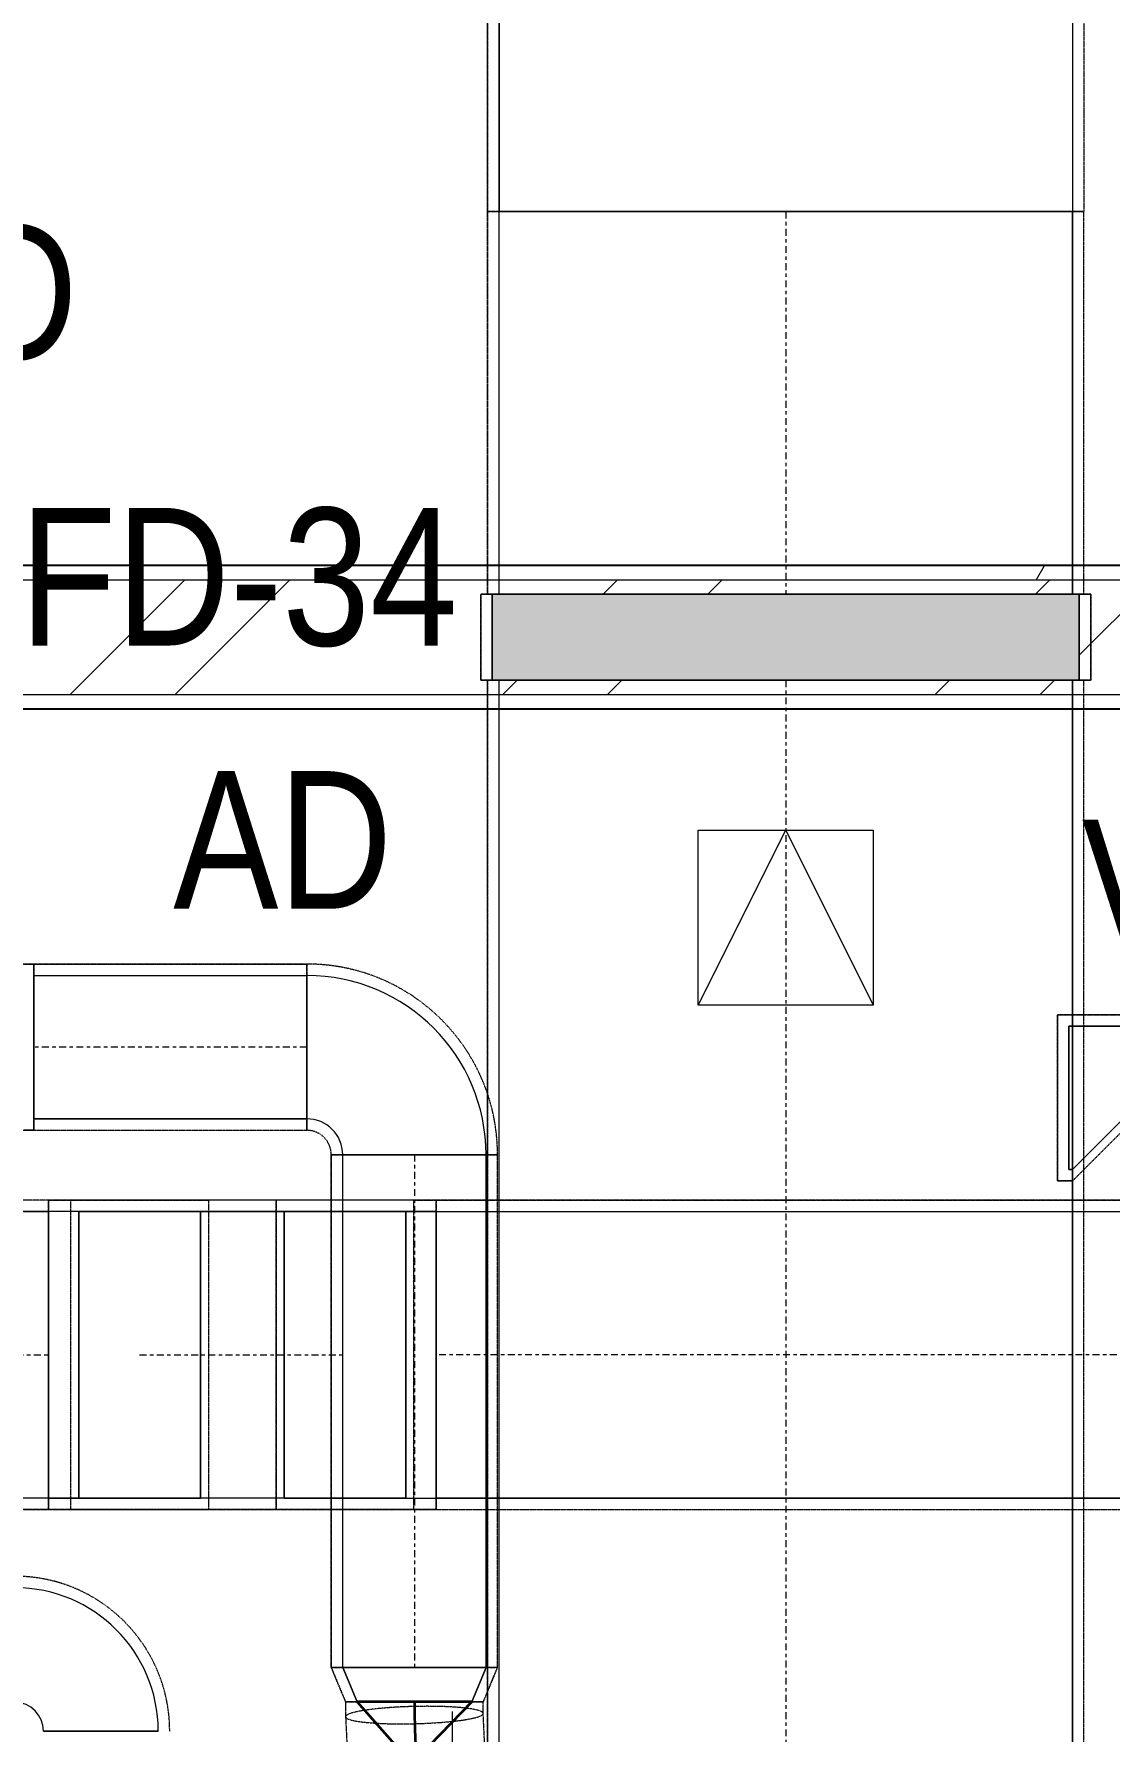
# Model space of a CAD drawing. Header units: inches. Extents: x -83664 to 20107, y -47222 to 19398.
# Drawn here: x -17332 to -15457, y -18322 to -15362 of the extents above; entities that cross this region are included whole.
import ezdxf

# ---------------------------------------------------------------- set-up
doc = ezdxf.new("R2010")
doc.units = ezdxf.units.IN
doc.header["$MEASUREMENT"] = 0
doc.linetypes.add('Center', pattern=[29.999999, 12, -6, 6, -6])
doc.linetypes.add('Hidden 0_50', pattern=[1.0584, 0.5292, -0.5292])
for name, color, linetype, lineweight, true_color in [('A-DETL', 7, 'Continuous', 18, 0x00a600), ('M-HVAC-DUCT', 7, 'Continuous', 9, 0xffe97f), ('M-HVAC-DUCT-PATT', 7, 'Continuous', 35, 0x007f00)]:
    doc.layers.add(name, color=color, linetype=linetype, lineweight=lineweight, true_color=true_color)
for name, color, linetype, lineweight in [('A-DETL-GENF', 7, 'Continuous', 9), ('A-WALL', 7, 'Continuous', 9), ('A-WALL-PATT', 7, 'Continuous', 25), ('G-ANNO-TEXT', 7, 'Continuous', 9), ('M-HVAC-CDFF', 7, 'Continuous', 9), ('M-HVAC-DUCT-CNTR', 7, 'Center', 9), ('M-HVAC-DUCT-IDEN', 7, 'Continuous', 18)]:
    doc.layers.add(name, color=color, linetype=linetype, lineweight=lineweight)
doc.styles.add('Arial Narrow_21', font='ARIALN.TTF', dxfattribs={"height": 240})

# ---------------------------------------------------------------- blocks, each defined once
blk = doc.blocks.new('GCE-AT-Return Air Rectangular Diffuser - 230x230-7597546-FIRST FLOOR AC CONDITIONING LAYOUT - PART A')
at = {"layer": 'A-DETL-GENF', "true_color": 0xff00ff}
for points in [[(0, 205), (36.4, 305), (-36.4, 305)], [(-305, -36.4), (-205, 0), (-305, 36.4)], [(305, -36.4), (305, 36.4), (205, 0)], [(36.4, -305), (0, -205), (-36.4, -305)]]:
    blk.add_hatch(color=6, dxfattribs=at).paths.add_polyline_path(points)
at = {"layer": 'A-DETL-GENF', "color": 6, "true_color": 0xff00ff}
for p, q in [((0, 405), (0, 305)), ((0, 205), (-36.4, 305)), ((-36.4, 305), (36.4, 305)), ((0, 205), (36.4, 305)), ((-165, 165), (165, 165)), ((-165, -165), (-165, 165)), ((-165, 165), (165, -165)), ((165, 165), (165, -165)), ((-205, 0), (-305, 36.4)), ((-305, -36.4), (-305, 36.4)), ((205, 0), (305, 36.4)), ((305, 36.4), (305, -36.4)), ((405, 0), (305, 0)), ((-405, 0), (-305, 0)), ((-205, 0), (-305, -36.4)), ((205, 0), (305, -36.4)), ((165, -165), (-165, -165)), ((0, -205), (-36.4, -305)), ((0, -205), (36.4, -305)), ((-36.4, -305), (36.4, -305)), ((0, -405), (0, -305))]:
    blk.add_line(p, q, dxfattribs=at)
blk = doc.blocks.new('M_Rectangular to Round Transition - Angle - 45 Degree-7607740-FIRST FLOOR AC CONDITIONING LAYOUT - PART A')
at = {"layer": 'M-HVAC-DUCT', "color": 6, "true_color": 0xff00ff}
for p, q in [((0, 125), (60.4, 100)), ((60.4, 100), (0, 125)), ((0, 125), (0, -125)), ((0, -125), (0, 125)), ((60.4, 0), (60.4, 100)), ((60.4, 0), (60.4, 100)), ((60.4, -100), (60.4, 0)), ((60.4, -100), (60.4, 0)), ((0, -125), (60.4, -100)), ((60.4, -100), (0, -125))]:
    blk.add_line(p, q, dxfattribs=at)
blk = doc.blocks.new('M_Rectangular Elbow - Radius - 0_75 W-V60-FIRST FLOOR AC CONDITIONING LAYOUT - PART A')
at = {"layer": 'M-HVAC-DUCT', "color": 6, "true_color": 0xff00ff}
for p, q in [((-125, 187.5), (125, 187.5)), ((125, 187.5), (-125, 187.5)), ((-187.5, 125), (-187.5, -125)), ((-187.5, -125), (-187.5, 125))]:
    blk.add_line(p, q, dxfattribs=at)
for radius, end in [(62.5, 360), (62.5, 0), (312.5, 0), (312.5, 0)]:
    blk.add_arc((-187.5, 187.5), radius, 270, end, dxfattribs=at)
blk = doc.blocks.new('M_Rec Elbow - Radius - 0_75W-7691803-FIRST FLOOR AC CONDITIONING LAYOUT - PART A')
at = {"layer": 'M-HVAC-DUCT', "color": 30, "true_color": 0xff7f00}
for p, q in [((-100, 150), (100, 150)), ((100, 150), (-100, 150)), ((-150, 100), (-150, -100)), ((-150, -100), (-150, 100))]:
    blk.add_line(p, q, dxfattribs=at)
for radius in [50, 50, 250, 250]:
    blk.add_arc((-150, 150), radius, 270, 0, dxfattribs=at)
blk = doc.blocks.new('M_Rectangular Tap - Beveled - Standard-7535292-FIRST FLOOR AC CONDITIONING LAYOUT - PART A')
at = {"layer": 'M-HVAC-DUCT', "color": 6, "true_color": 0xff00ff}
for p, q in [((0, 175), (-6.096, 175)), ((-6.096, -75), (-6.096, 175)), ((-6.096, 175), (-6.096, -75)), ((-6.096, 175), (0, 175)), ((100, 75), (0, 175)), ((100, 75), (0, 175)), ((100, 75), (100, -75)), ((100, -75), (100, 75)), ((-6.096, -75), (100, -75)), ((100, -75), (-6.096, -75))]:
    blk.add_line(p, q, dxfattribs=at)
blk = doc.blocks.new('GCE-DA-Fire Damper-Rectangular - Standard-V136-FIRST FLOOR AC CONDITIONING LAYOUT - PART A')
at = {"layer": 'A-DETL-GENF', "true_color": 0xff00ff}
blk.add_hatch(color=6, dxfattribs=at).paths.add_polyline_path([(-75, 512), (75, 512), (75, -512), (-75, -512)])
at = {"layer": 'A-DETL-GENF', "color": 6, "true_color": 0xff00ff}
for p, q in [((75, 512), (-75, 512)), ((-75, 512), (-75, -512)), ((75, -512), (75, 512)), ((-75, -512), (75, -512))]:
    blk.add_line(p, q, dxfattribs=at)
at = {"layer": 'M-HVAC-DUCT', "color": 6, "true_color": 0xff00ff}
for p, q in [((-75, -512), (-75, 512)), ((-75, 512), (75, 512)), ((75, 512), (75, -512)), ((75, -512), (-75, -512))]:
    blk.add_line(p, q, dxfattribs=at)
blk = doc.blocks.new('M_Rectangular Transition - Length - Standard-9024966-FIRST FLOOR AC CONDITIONING LAYOUT - PART A')
at = {"layer": 'M-HVAC-DUCT', "color": 6, "true_color": 0xff00ff}
for p, q in [((0, 500), (0, -500)), ((0, 500), (375, 500)), ((0, 500), (375, 500)), ((0, -500), (0, 500)), ((375, -500), (375, 500)), ((375, 500), (375, -500)), ((0, -500), (375, -500)), ((375, -500), (0, -500))]:
    blk.add_line(p, q, dxfattribs=at)
blk = doc.blocks.new('M_Rec Elbow - Radius - 0_75W-9025255-FIRST FLOOR AC CONDITIONING LAYOUT - PART A')
at = {"layer": 'M-HVAC-DUCT', "color": 30, "true_color": 0xff7f00}
for p, q in [((134149.7, 80456), (134149.7, 80956)), ((134149.7, 80956), (134149.7, 80456)), ((134202.7, 80956), (134149.7, 80956)), ((134414.8, 80956), (134149.7, 80956)), ((134414.8, 80956), (134202.7, 80956)), ((134202.7, 80956), (134202.7, 80456)), ((134414.8, 80456), (134414.8, 80956)), ((134149.7, 80456), (134202.7, 80456)), ((134414.8, 80456), (134149.7, 80456)), ((134202.7, 80456), (134414.8, 80456))]:
    blk.add_line(p, q, dxfattribs=at)
blk = doc.blocks.new('M_Rec Elbow - Radius - 0_75W-V175-FIRST FLOOR AC CONDITIONING LAYOUT - PART A')
at = {"layer": 'M-HVAC-DUCT', "color": 30, "true_color": 0xff7f00}
for p, q in [((134560.9, 80456), (134560.9, 80956)), ((134560.9, 80956), (134773, 80956)), ((134560.9, 80956), (134826.1, 80956)), ((134773, 80956), (134773, 80456)), ((134826.1, 80956), (134773, 80956)), ((134826.1, 80956), (134826.1, 80456)), ((134826.1, 80456), (134826.1, 80956)), ((134773, 80456), (134560.9, 80456)), ((134560.9, 80456), (134826.1, 80456)), ((134773, 80456), (134826.1, 80456))]:
    blk.add_line(p, q, dxfattribs=at)
blk = doc.blocks.new('TEMW-SMBZ-HO-BM-HVAC-00002_rvt-1-FIRST FLOOR AC CONDITIONING LAYOUT - PART A')
at = {"layer": 'M-HVAC-DUCT', "color": 6, "linetype": 'Hidden 0_50', "true_color": 0xff00ff}
for p, q in [((134915.8, 83075), (134915.8, 82700)), ((134915.8, 82700), (134915.8, 83075)), ((135955.8, 83075), (135955.8, 82700)), ((135955.8, 83075), (135955.8, 82700)), ((134915.8, 82700), (135955.8, 82700)), ((135955.8, 82700), (134915.8, 82700)), ((134915.8, 82700), (134915.8, 82032.7)), ((134915.8, 82032.7), (134915.8, 82700)), ((134915.8, 82700), (135955.8, 82700)), ((135955.8, 82700), (134915.8, 82700)), ((135955.8, 82032.7), (135955.8, 82700)), ((135955.8, 82032.7), (135955.8, 82700)), ((134903.8, 82032.7), (134903.8, 81882.7)), ((135967.8, 82032.7), (134903.8, 82032.7)), ((134903.8, 82032.7), (135967.8, 82032.7)), ((134903.8, 81882.7), (134903.8, 82032.7)), ((134915.8, 82032.7), (135955.8, 82032.7)), ((135955.8, 82032.7), (134915.8, 82032.7)), ((135967.8, 81882.7), (135967.8, 82032.7)), ((135967.8, 82032.7), (135967.8, 81882.7)), ((134903.8, 81882.7), (135967.8, 81882.7)), ((135967.8, 81882.7), (134903.8, 81882.7)), ((134915.8, 81882.7), (135955.8, 81882.7)), ((135955.8, 81882.7), (134915.8, 81882.7)), ((134915.8, 81882.7), (134915.8, 76809.6)), ((134915.8, 76809.6), (134915.8, 81882.7)), ((135955.8, 76809.6), (135955.8, 81882.7)), ((135955.8, 76809.6), (135955.8, 81882.7)), ((134124.4, 81387.6), (133959.8, 81387.6)), ((134106.1, 81387.6), (134124.4, 81387.6)), ((134124.4, 81387.6), (134124.4, 81097.6)), ((134124.4, 81097.6), (134124.4, 81387.6)), ((134600.5, 81387.6), (134124.4, 81387.6)), ((134124.4, 81387.6), (134600.5, 81387.6)), ((134124.4, 81097.6), (134124.4, 81387.6)), ((134124.4, 81097.6), (134124.4, 81387.6)), ((134600.5, 81387.6), (134600.5, 81097.6)), ((134600.5, 81097.6), (134600.5, 81387.6)), ((134600.5, 81387.6), (134600.5, 81097.6)), ((134600.5, 81097.6), (134600.5, 81387.6)), ((135909.7, 81009.3), (135909.7, 81299.3)), ((135909.7, 81299.3), (136035.8, 81299.3)), ((136035.8, 81299.3), (135909.7, 81299.3)), ((135909.7, 81299.3), (135909.7, 81009.3)), ((133959.8, 81097.6), (134124.4, 81097.6)), ((134124.4, 81097.6), (134106.1, 81097.6)), ((134124.4, 81097.6), (134600.5, 81097.6)), ((134124.4, 81097.6), (134600.5, 81097.6)), ((136035.8, 81109.3), (135935.8, 81009.3)), ((135935.8, 81009.3), (136035.8, 81109.3)), ((134643, 81055.1), (134933, 81055.1)), ((134933, 81055.1), (134643, 81055.1)), ((134643, 81055.1), (134643, 80160.9)), ((134643, 80160.9), (134643, 81055.1)), ((134643, 81055.1), (134933, 81055.1)), ((134933, 81055.1), (134643, 81055.1)), ((134933, 80160.9), (134933, 81055.1)), ((134933, 80160.9), (134933, 81055.1)), ((135935.8, 81009.3), (135909.7, 81009.3)), ((135909.7, 81009.3), (135935.8, 81009.3)), ((134643, 80160.9), (134933, 80160.9)), ((134933, 80160.9), (134643, 80160.9)), ((134643, 80160.9), (134668, 80100.6)), ((134668, 80100.6), (134643, 80160.9)), ((134643, 80160.9), (134933, 80160.9)), ((134933, 80160.9), (134643, 80160.9)), ((134933, 80160.9), (134908, 80100.6)), ((134908, 80100.6), (134933, 80160.9)), ((134668, 80100.6), (134668, 80074.7)), ((134908, 80100.6), (134668, 80100.6)), ((134908, 80100.6), (134668, 80100.6)), ((134668, 80100.6), (134788, 80100.6)), ((134668, 80100.6), (134788, 80100.6)), ((134668, 80074.6), (134671.9, 79993.7)), ((134788, 80100.6), (134908, 80100.6)), ((134788, 80100.6), (134908, 80100.6)), ((134908, 80080.5), (134908, 80100.6)), ((134911.3, 80011.1), (134908, 80080.5))]:
    blk.add_line(p, q, dxfattribs=at)
at = {"layer": 'M-HVAC-DUCT', "color": 6, "true_color": 0xff00ff}
for p, q in [((135935.8, 82700), (134935.8, 82700)), ((134935.8, 82700), (135935.8, 82700)), ((134935.8, 82032.7), (134935.8, 82700)), ((134935.8, 82032.7), (134935.8, 82700)), ((135935.8, 82700), (135935.8, 82032.7)), ((135935.8, 82032.7), (135935.8, 82700)), ((135935.8, 82032.7), (134935.8, 82032.7)), ((134935.8, 82032.7), (135935.8, 82032.7)), ((135935.8, 81882.7), (134935.8, 81882.7)), ((134935.8, 81882.7), (135935.8, 81882.7)), ((134935.8, 76809.6), (134935.8, 81882.7)), ((134935.8, 76809.6), (134935.8, 81882.7)), ((135935.8, 81882.7), (135935.8, 76809.6)), ((135935.8, 76809.6), (135935.8, 81882.7)), ((134124.4, 81117.6), (134124.4, 81367.6)), ((134124.4, 81367.6), (134124.4, 81117.6)), ((134124.4, 81367.6), (134600.5, 81367.6)), ((134124.4, 81367.6), (134600.5, 81367.6)), ((134600.5, 81117.6), (134600.5, 81367.6)), ((134600.5, 81367.6), (134600.5, 81117.6)), ((135929.7, 81279.3), (135935.8, 81279.3)), ((135935.8, 81279.3), (135929.7, 81279.3)), ((135929.7, 81029.3), (135929.7, 81279.3)), ((135929.7, 81279.3), (135929.7, 81029.3)), ((135935.8, 81029.3), (135935.8, 81279.3)), ((135935.8, 81029.3), (135935.8, 81279.3)), ((134600.5, 81117.6), (134124.4, 81117.6)), ((134124.4, 81117.6), (134600.5, 81117.6)), ((134913, 81055.1), (134663, 81055.1)), ((134663, 81055.1), (134913, 81055.1)), ((134663, 80160.9), (134663, 81055.1)), ((134663, 80160.9), (134663, 81055.1)), ((134913, 81055.1), (134913, 80160.9)), ((134913, 80160.9), (134913, 81055.1)), ((135935.8, 81029.3), (135929.7, 81029.3)), ((135929.7, 81029.3), (135935.8, 81029.3)), ((134913, 80160.9), (134663, 80160.9)), ((134663, 80160.9), (134913, 80160.9))]:
    blk.add_line(p, q, dxfattribs=at)
at = {"layer": 'M-HVAC-DUCT', "color": 30, "linetype": 'Hidden 0_50', "true_color": 0xff7f00}
for p, q in [((134149.7, 80976), (130614.3, 80976)), ((134149.7, 80976), (130614.3, 80976)), ((134149.7, 80436), (134149.7, 80976)), ((134149.7, 80976), (134149.7, 80436)), ((134429, 80976), (134149.7, 80976)), ((134149.7, 80976), (134188.6, 80976)), ((134149.7, 80976), (134149.7, 80436)), ((134149.7, 80976), (134149.7, 80436)), ((134188.6, 80976), (134429, 80976)), ((134188.6, 80436), (134188.6, 80976)), ((134188.6, 80436), (134188.6, 80976)), ((134188.6, 80976), (134429, 80976)), ((134546.8, 80976), (134188.6, 80976)), ((134429, 80976), (134429, 80436)), ((134429, 80976), (134429, 80436)), ((134787.2, 80976), (134429, 80976)), ((134787.2, 80976), (134546.8, 80976)), ((134546.8, 80976), (134546.8, 80436)), ((134787.2, 80976), (134546.8, 80976)), ((134826.1, 80976), (134546.8, 80976)), ((134546.8, 80436), (134546.8, 80976)), ((134787.2, 80436), (134787.2, 80976)), ((134787.2, 80976), (134826.1, 80976)), ((134787.2, 80436), (134787.2, 80976)), ((134826.1, 80976), (134826.1, 80436)), ((134826.1, 80436), (134826.1, 80976)), ((134826.1, 80976), (134826.1, 80436)), ((134826.1, 80436), (134826.1, 80976)), ((136613, 80976), (134826.1, 80976)), ((134826.1, 80976), (136613, 80976)), ((130614.3, 80436), (134149.7, 80436)), ((134149.7, 80436), (130614.3, 80436)), ((134188.6, 80436), (134149.7, 80436)), ((134149.7, 80436), (134429, 80436)), ((134429, 80436), (134188.6, 80436)), ((134429, 80436), (134188.6, 80436)), ((134188.6, 80436), (134546.8, 80436)), ((134787.2, 80436), (134429, 80436)), ((134546.8, 80436), (134787.2, 80436)), ((134546.8, 80436), (134826.1, 80436)), ((134546.8, 80436), (134787.2, 80436)), ((134826.1, 80436), (134787.2, 80436)), ((134826.1, 80436), (136613, 80436)), ((134826.1, 80436), (136613, 80436))]:
    blk.add_line(p, q, dxfattribs=at)
at = {"layer": 'M-HVAC-DUCT', "color": 30, "true_color": 0xff7f00}
for p, q in [((130614.3, 80956), (134149.7, 80956)), ((134149.7, 80956), (130614.3, 80956)), ((134149.7, 80956), (134149.7, 80456)), ((134149.7, 80456), (134149.7, 80956)), ((134202.7, 80456), (134202.7, 80956)), ((134202.7, 80956), (134414.8, 80956)), ((134560.9, 80956), (134202.7, 80956)), ((134414.8, 80956), (134414.8, 80456)), ((134414.8, 80956), (134773, 80956)), ((134773, 80956), (134560.9, 80956)), ((134560.9, 80956), (134560.9, 80456)), ((134773, 80456), (134773, 80956)), ((134826.1, 80456), (134826.1, 80956)), ((134826.1, 80956), (134826.1, 80456)), ((134826.1, 80956), (136613, 80956)), ((134826.1, 80956), (136613, 80956)), ((134149.7, 80456), (130614.3, 80456)), ((134149.7, 80456), (130614.3, 80456)), ((134414.8, 80456), (134202.7, 80456)), ((134560.9, 80456), (134202.7, 80456)), ((134773, 80456), (134414.8, 80456)), ((134560.9, 80456), (134773, 80456)), ((136613, 80456), (134826.1, 80456)), ((134826.1, 80456), (136613, 80456))]:
    blk.add_line(p, q, dxfattribs=at)
at = {"layer": 'M-HVAC-DUCT', "color": 6, "linetype": 'Hidden 0_50', "true_color": 0xff00ff}
for radius in [332.5, 332.5, 42.5, 42.5]:
    blk.add_arc((134600.5, 81055.1), radius, 0, 90, dxfattribs=at)
at = {"layer": 'M-HVAC-DUCT', "color": 30, "linetype": 'Hidden 0_50', "true_color": 0xff7f00}
blk.add_arc((134091.2, 80049.8), 270, 0, 90, dxfattribs=at)
blk.add_arc((134091.2, 80049.8), 270, 0, 90, dxfattribs=at)
at = {"layer": 'M-HVAC-DUCT', "color": 6, "linetype": 'Hidden 0_50', "true_color": 0xff00ff}
for points in [[(134908, 80080.5), (134908, 80081.8), (134905.2, 80084.3), (134893.1, 80087.7), (134873.8, 80090.4), (134848.7, 80092.2), (134819.4, 80093), (134788, 80092.8), (134756.6, 80091.5), (134727.3, 80089.3), (134702.1, 80086.3), (134682.9, 80082.7), (134670.7, 80078.7), (134668, 80076.1), (134668, 80074.7)], [(134668, 80074.7), (134668, 80073.4), (134670.7, 80070.9), (134682.9, 80067.5), (134702.1, 80064.8), (134727.3, 80063), (134756.6, 80062.1), (134788, 80062.4), (134819.4, 80063.7), (134848.7, 80065.9), (134873.8, 80068.9), (134893.1, 80072.5), (134905.2, 80076.5), (134908, 80079.1), (134908, 80080.5)]]:
    blk.add_open_spline(points, degree=3, dxfattribs=at)
at = {"layer": 'M-HVAC-DUCT-CNTR', "color": 6, "true_color": 0xff00ff}
for p, q in [((135435.8, 82700), (135435.8, 82032.7)), ((135435.8, 81882.7), (135435.8, 76809.6)), ((134600.5, 81242.6), (134124.4, 81242.6)), ((134788, 81055.1), (134788, 80160.9))]:
    blk.add_line(p, q, dxfattribs=at)
at = {"layer": 'M-HVAC-DUCT-CNTR', "color": 30, "true_color": 0xff7f00}
for p, q in [((130614.3, 80706), (134149.7, 80706)), ((134308.8, 80706), (134667, 80706)), ((136613, 80706), (134826.1, 80706))]:
    blk.add_line(p, q, dxfattribs=at)
at = {"layer": 'M-HVAC-DUCT-CNTR', "color": 6, "linetype": 'Continuous', "lineweight": 35, "true_color": 0xff00ff}
blk.add_open_spline([(134788, 80100.6), (134788, 79863), (134853.9, 79679), (134853.9, 79679)], degree=3, dxfattribs=at)
at = {"layer": 'M-HVAC-DUCT-PATT', "color": 6, "true_color": 0xff00ff}
for p, q in [((134688, 80100.6), (134758, 80021.6)), ((134888, 80100.6), (134688, 80100.6)), ((134888, 80100.6), (134688, 80100.6)), ((134888, 80100.6), (134815.1, 80024.9))]:
    blk.add_line(p, q, dxfattribs=at)
at = {"layer": 'M-HVAC-CDFF', "color": 6, "linetype": 'Hidden 0_50', "lineweight": 9, "true_color": 0xff00ff}
blk.add_blockref('GCE-AT-Return Air Rectangular Diffuser - 230x230-7597546-FIRST FLOOR AC CONDITIONING LAYOUT - PART A', (134853.9, 79679), dxfattribs=at)
at = {"layer": 'M-HVAC-DUCT', "color": 6, "linetype": 'Hidden 0_50', "lineweight": 9, "true_color": 0xff00ff}
for name, p, rotation in [('M_Rectangular Transition - Length - Standard-9024966-FIRST FLOOR AC CONDITIONING LAYOUT - PART A', (135435.8, 83075), 270), ('M_Rectangular Elbow - Radius - 0_75 W-V60-FIRST FLOOR AC CONDITIONING LAYOUT - PART A', (134788, 81242.6), 90), ('M_Rec Elbow - Radius - 0_75W-7691803-FIRST FLOOR AC CONDITIONING LAYOUT - PART A', (134241.2, 80199.8), 90), ('M_Rectangular to Round Transition - Angle - 45 Degree-7607740-FIRST FLOOR AC CONDITIONING LAYOUT - PART A', (134788, 80160.9), 270)]:
    blk.add_blockref(name, p, dxfattribs=dict(at, rotation=rotation))
at = {"layer": 'M-HVAC-DUCT', "color": 6, "linetype": 'Hidden 0_50', "lineweight": 9, "true_color": 0xff00ff, "extrusion": (0, 0, -1)}
for name, p, rotation in [('GCE-DA-Fire Damper-Rectangular - Standard-V136-FIRST FLOOR AC CONDITIONING LAYOUT - PART A', (-135435.8, 81957.7), 90), ('M_Rectangular Tap - Beveled - Standard-7535292-FIRST FLOOR AC CONDITIONING LAYOUT - PART A', (-135935.8, 81204.3), 180)]:
    blk.add_blockref(name, p, dxfattribs=dict(at, rotation=rotation))
at = {"layer": 'M-HVAC-DUCT', "color": 6, "linetype": 'Hidden 0_50', "lineweight": 9, "true_color": 0xff00ff}
for name in ['M_Rec Elbow - Radius - 0_75W-9025255-FIRST FLOOR AC CONDITIONING LAYOUT - PART A', 'M_Rec Elbow - Radius - 0_75W-V175-FIRST FLOOR AC CONDITIONING LAYOUT - PART A']:
    blk.add_blockref(name, (0, 0), dxfattribs=at)
blk = doc.blocks.new('TEMW-SMBZ-HO-BM-HVAC-00002_rvt-2-FIRST FLOOR AC CONDITIONING LAYOUT - PART A')
at = {"layer": 'M-HVAC-DUCT', "color": 6, "linetype": 'Hidden 0_50', "true_color": 0xff00ff}
for p, q in [((134915.8, 83075), (134915.8, 82700)), ((134915.8, 82700), (134915.8, 83075)), ((135955.8, 83075), (135955.8, 82700)), ((135955.8, 83075), (135955.8, 82700)), ((134915.8, 82700), (135955.8, 82700)), ((135955.8, 82700), (134915.8, 82700)), ((134915.8, 82700), (134915.8, 82032.7)), ((134915.8, 82032.7), (134915.8, 82700)), ((134915.8, 82700), (135955.8, 82700)), ((135955.8, 82700), (134915.8, 82700)), ((135955.8, 82032.7), (135955.8, 82700)), ((135955.8, 82032.7), (135955.8, 82700)), ((134903.8, 82032.7), (134903.8, 81882.7)), ((135967.8, 82032.7), (134903.8, 82032.7)), ((134903.8, 82032.7), (135967.8, 82032.7)), ((134903.8, 81882.7), (134903.8, 82032.7)), ((134915.8, 82032.7), (135955.8, 82032.7)), ((135955.8, 82032.7), (134915.8, 82032.7)), ((135967.8, 81882.7), (135967.8, 82032.7)), ((135967.8, 82032.7), (135967.8, 81882.7)), ((134903.8, 81882.7), (135967.8, 81882.7)), ((135967.8, 81882.7), (134903.8, 81882.7)), ((134915.8, 81882.7), (135955.8, 81882.7)), ((135955.8, 81882.7), (134915.8, 81882.7)), ((134915.8, 81882.7), (134915.8, 76809.6)), ((134915.8, 76809.6), (134915.8, 81882.7)), ((135955.8, 76809.6), (135955.8, 81882.7)), ((135955.8, 76809.6), (135955.8, 81882.7)), ((134124.4, 81387.6), (133959.8, 81387.6)), ((134106.1, 81387.6), (134124.4, 81387.6)), ((134124.4, 81387.6), (134124.4, 81097.6)), ((134124.4, 81097.6), (134124.4, 81387.6)), ((134600.5, 81387.6), (134124.4, 81387.6)), ((134124.4, 81387.6), (134600.5, 81387.6)), ((134124.4, 81097.6), (134124.4, 81387.6)), ((134124.4, 81097.6), (134124.4, 81387.6)), ((134600.5, 81387.6), (134600.5, 81097.6)), ((134600.5, 81097.6), (134600.5, 81387.6)), ((134600.5, 81387.6), (134600.5, 81097.6)), ((134600.5, 81097.6), (134600.5, 81387.6)), ((135909.7, 81009.3), (135909.7, 81299.3)), ((135909.7, 81299.3), (136035.8, 81299.3)), ((136035.8, 81299.3), (135909.7, 81299.3)), ((135909.7, 81299.3), (135909.7, 81009.3)), ((133959.8, 81097.6), (134124.4, 81097.6)), ((134124.4, 81097.6), (134106.1, 81097.6)), ((134124.4, 81097.6), (134600.5, 81097.6)), ((134124.4, 81097.6), (134600.5, 81097.6)), ((136035.8, 81109.3), (135935.8, 81009.3)), ((135935.8, 81009.3), (136035.8, 81109.3)), ((134643, 81055.1), (134933, 81055.1)), ((134933, 81055.1), (134643, 81055.1)), ((134643, 81055.1), (134643, 80160.9)), ((134643, 80160.9), (134643, 81055.1)), ((134643, 81055.1), (134933, 81055.1)), ((134933, 81055.1), (134643, 81055.1)), ((134933, 80160.9), (134933, 81055.1)), ((134933, 80160.9), (134933, 81055.1)), ((135935.8, 81009.3), (135909.7, 81009.3)), ((135909.7, 81009.3), (135935.8, 81009.3)), ((134643, 80160.9), (134933, 80160.9)), ((134933, 80160.9), (134643, 80160.9)), ((134643, 80160.9), (134668, 80100.6)), ((134668, 80100.6), (134643, 80160.9)), ((134643, 80160.9), (134933, 80160.9)), ((134933, 80160.9), (134643, 80160.9)), ((134933, 80160.9), (134908, 80100.6)), ((134908, 80100.6), (134933, 80160.9)), ((134668, 80100.6), (134668, 80074.7)), ((134908, 80100.6), (134668, 80100.6)), ((134908, 80100.6), (134668, 80100.6)), ((134668, 80100.6), (134788, 80100.6)), ((134668, 80100.6), (134788, 80100.6)), ((134668, 80074.6), (134671.9, 79993.7)), ((134788, 80100.6), (134908, 80100.6)), ((134788, 80100.6), (134908, 80100.6)), ((134908, 80080.5), (134908, 80100.6)), ((134911.3, 80011.1), (134908, 80080.5))]:
    blk.add_line(p, q, dxfattribs=at)
at = {"layer": 'M-HVAC-DUCT', "color": 6, "true_color": 0xff00ff}
for p, q in [((135935.8, 82700), (134935.8, 82700)), ((134935.8, 82700), (135935.8, 82700)), ((134935.8, 82032.7), (134935.8, 82700)), ((134935.8, 82032.7), (134935.8, 82700)), ((135935.8, 82700), (135935.8, 82032.7)), ((135935.8, 82032.7), (135935.8, 82700)), ((135935.8, 82032.7), (134935.8, 82032.7)), ((134935.8, 82032.7), (135935.8, 82032.7)), ((135935.8, 81882.7), (134935.8, 81882.7)), ((134935.8, 81882.7), (135935.8, 81882.7)), ((134935.8, 76809.6), (134935.8, 81882.7)), ((134935.8, 76809.6), (134935.8, 81882.7)), ((135935.8, 81882.7), (135935.8, 76809.6)), ((135935.8, 76809.6), (135935.8, 81882.7)), ((134124.4, 81117.6), (134124.4, 81367.6)), ((134124.4, 81367.6), (134124.4, 81117.6)), ((134124.4, 81367.6), (134600.5, 81367.6)), ((134124.4, 81367.6), (134600.5, 81367.6)), ((134600.5, 81117.6), (134600.5, 81367.6)), ((134600.5, 81367.6), (134600.5, 81117.6)), ((135929.7, 81279.3), (135935.8, 81279.3)), ((135935.8, 81279.3), (135929.7, 81279.3)), ((135929.7, 81029.3), (135929.7, 81279.3)), ((135929.7, 81279.3), (135929.7, 81029.3)), ((135935.8, 81029.3), (135935.8, 81279.3)), ((135935.8, 81029.3), (135935.8, 81279.3)), ((134600.5, 81117.6), (134124.4, 81117.6)), ((134124.4, 81117.6), (134600.5, 81117.6)), ((134913, 81055.1), (134663, 81055.1)), ((134663, 81055.1), (134913, 81055.1)), ((134663, 80160.9), (134663, 81055.1)), ((134663, 80160.9), (134663, 81055.1)), ((134913, 81055.1), (134913, 80160.9)), ((134913, 80160.9), (134913, 81055.1)), ((135935.8, 81029.3), (135929.7, 81029.3)), ((135929.7, 81029.3), (135935.8, 81029.3)), ((134913, 80160.9), (134663, 80160.9)), ((134663, 80160.9), (134913, 80160.9))]:
    blk.add_line(p, q, dxfattribs=at)
at = {"layer": 'M-HVAC-DUCT', "color": 30, "linetype": 'Hidden 0_50', "true_color": 0xff7f00}
for p, q in [((134149.7, 80976), (130614.3, 80976)), ((134149.7, 80976), (130614.3, 80976)), ((134149.7, 80436), (134149.7, 80976)), ((134149.7, 80976), (134149.7, 80436)), ((134429, 80976), (134149.7, 80976)), ((134149.7, 80976), (134188.6, 80976)), ((134149.7, 80976), (134149.7, 80436)), ((134149.7, 80976), (134149.7, 80436)), ((134188.6, 80976), (134429, 80976)), ((134188.6, 80436), (134188.6, 80976)), ((134188.6, 80436), (134188.6, 80976)), ((134188.6, 80976), (134429, 80976)), ((134546.8, 80976), (134188.6, 80976)), ((134429, 80976), (134429, 80436)), ((134429, 80976), (134429, 80436)), ((134787.2, 80976), (134429, 80976)), ((134787.2, 80976), (134546.8, 80976)), ((134546.8, 80976), (134546.8, 80436)), ((134787.2, 80976), (134546.8, 80976)), ((134826.1, 80976), (134546.8, 80976)), ((134546.8, 80436), (134546.8, 80976)), ((134787.2, 80436), (134787.2, 80976)), ((134787.2, 80976), (134826.1, 80976)), ((134787.2, 80436), (134787.2, 80976)), ((134826.1, 80976), (134826.1, 80436)), ((134826.1, 80436), (134826.1, 80976)), ((134826.1, 80976), (134826.1, 80436)), ((134826.1, 80436), (134826.1, 80976)), ((136613, 80976), (134826.1, 80976)), ((134826.1, 80976), (136613, 80976)), ((130614.3, 80436), (134149.7, 80436)), ((134149.7, 80436), (130614.3, 80436)), ((134188.6, 80436), (134149.7, 80436)), ((134149.7, 80436), (134429, 80436)), ((134429, 80436), (134188.6, 80436)), ((134429, 80436), (134188.6, 80436)), ((134188.6, 80436), (134546.8, 80436)), ((134787.2, 80436), (134429, 80436)), ((134546.8, 80436), (134787.2, 80436)), ((134546.8, 80436), (134826.1, 80436)), ((134546.8, 80436), (134787.2, 80436)), ((134826.1, 80436), (134787.2, 80436)), ((134826.1, 80436), (136613, 80436)), ((134826.1, 80436), (136613, 80436))]:
    blk.add_line(p, q, dxfattribs=at)
at = {"layer": 'M-HVAC-DUCT', "color": 30, "true_color": 0xff7f00}
for p, q in [((130614.3, 80956), (134149.7, 80956)), ((134149.7, 80956), (130614.3, 80956)), ((134149.7, 80956), (134149.7, 80456)), ((134149.7, 80456), (134149.7, 80956)), ((134202.7, 80456), (134202.7, 80956)), ((134202.7, 80956), (134414.8, 80956)), ((134560.9, 80956), (134202.7, 80956)), ((134414.8, 80956), (134414.8, 80456)), ((134414.8, 80956), (134773, 80956)), ((134773, 80956), (134560.9, 80956)), ((134560.9, 80956), (134560.9, 80456)), ((134773, 80456), (134773, 80956)), ((134826.1, 80456), (134826.1, 80956)), ((134826.1, 80956), (134826.1, 80456)), ((134826.1, 80956), (136613, 80956)), ((134826.1, 80956), (136613, 80956)), ((134149.7, 80456), (130614.3, 80456)), ((134149.7, 80456), (130614.3, 80456)), ((134414.8, 80456), (134202.7, 80456)), ((134560.9, 80456), (134202.7, 80456)), ((134773, 80456), (134414.8, 80456)), ((134560.9, 80456), (134773, 80456)), ((136613, 80456), (134826.1, 80456)), ((134826.1, 80456), (136613, 80456))]:
    blk.add_line(p, q, dxfattribs=at)
at = {"layer": 'M-HVAC-DUCT', "color": 6, "linetype": 'Hidden 0_50', "true_color": 0xff00ff}
for radius in [332.5, 332.5, 42.5, 42.5]:
    blk.add_arc((134600.5, 81055.1), radius, 0, 90, dxfattribs=at)
at = {"layer": 'M-HVAC-DUCT', "color": 30, "linetype": 'Hidden 0_50', "true_color": 0xff7f00}
blk.add_arc((134091.2, 80049.8), 270, 0, 90, dxfattribs=at)
blk.add_arc((134091.2, 80049.8), 270, 0, 90, dxfattribs=at)
at = {"layer": 'M-HVAC-DUCT', "color": 6, "linetype": 'Hidden 0_50', "true_color": 0xff00ff}
for points in [[(134908, 80080.5), (134908, 80081.8), (134905.2, 80084.3), (134893.1, 80087.7), (134873.8, 80090.4), (134848.7, 80092.2), (134819.4, 80093), (134788, 80092.8), (134756.6, 80091.5), (134727.3, 80089.3), (134702.1, 80086.3), (134682.9, 80082.7), (134670.7, 80078.7), (134668, 80076.1), (134668, 80074.7)], [(134668, 80074.7), (134668, 80073.4), (134670.7, 80070.9), (134682.9, 80067.5), (134702.1, 80064.8), (134727.3, 80063), (134756.6, 80062.1), (134788, 80062.4), (134819.4, 80063.7), (134848.7, 80065.9), (134873.8, 80068.9), (134893.1, 80072.5), (134905.2, 80076.5), (134908, 80079.1), (134908, 80080.5)]]:
    blk.add_open_spline(points, degree=3, dxfattribs=at)
at = {"layer": 'M-HVAC-DUCT-CNTR', "color": 6, "true_color": 0xff00ff}
for p, q in [((135435.8, 82700), (135435.8, 82032.7)), ((135435.8, 81882.7), (135435.8, 76809.6)), ((134600.5, 81242.6), (134124.4, 81242.6)), ((134788, 81055.1), (134788, 80160.9))]:
    blk.add_line(p, q, dxfattribs=at)
at = {"layer": 'M-HVAC-DUCT-CNTR', "color": 30, "true_color": 0xff7f00}
for p, q in [((130614.3, 80706), (134149.7, 80706)), ((134308.8, 80706), (134667, 80706)), ((136613, 80706), (134826.1, 80706))]:
    blk.add_line(p, q, dxfattribs=at)
at = {"layer": 'M-HVAC-DUCT-CNTR', "color": 6, "linetype": 'Continuous', "lineweight": 35, "true_color": 0xff00ff}
blk.add_open_spline([(134788, 80100.6), (134788, 79863), (134853.9, 79679), (134853.9, 79679)], degree=3, dxfattribs=at)
at = {"layer": 'M-HVAC-DUCT-PATT', "color": 6, "true_color": 0xff00ff}
for p, q in [((134688, 80100.6), (134758, 80021.6)), ((134888, 80100.6), (134688, 80100.6)), ((134888, 80100.6), (134688, 80100.6)), ((134888, 80100.6), (134815.1, 80024.9))]:
    blk.add_line(p, q, dxfattribs=at)
at = {"layer": 'M-HVAC-CDFF', "color": 6, "linetype": 'Hidden 0_50', "lineweight": 9, "true_color": 0xff00ff}
blk.add_blockref('GCE-AT-Return Air Rectangular Diffuser - 230x230-7597546-FIRST FLOOR AC CONDITIONING LAYOUT - PART A', (134853.9, 79679), dxfattribs=at)
at = {"layer": 'M-HVAC-DUCT', "color": 6, "linetype": 'Hidden 0_50', "lineweight": 9, "true_color": 0xff00ff}
for name, p, rotation in [('M_Rectangular Transition - Length - Standard-9024966-FIRST FLOOR AC CONDITIONING LAYOUT - PART A', (135435.8, 83075), 270), ('M_Rectangular Elbow - Radius - 0_75 W-V60-FIRST FLOOR AC CONDITIONING LAYOUT - PART A', (134788, 81242.6), 90), ('M_Rec Elbow - Radius - 0_75W-7691803-FIRST FLOOR AC CONDITIONING LAYOUT - PART A', (134241.2, 80199.8), 90), ('M_Rectangular to Round Transition - Angle - 45 Degree-7607740-FIRST FLOOR AC CONDITIONING LAYOUT - PART A', (134788, 80160.9), 270)]:
    blk.add_blockref(name, p, dxfattribs=dict(at, rotation=rotation))
at = {"layer": 'M-HVAC-DUCT', "color": 6, "linetype": 'Hidden 0_50', "lineweight": 9, "true_color": 0xff00ff, "extrusion": (0, 0, -1)}
for name, p, rotation in [('GCE-DA-Fire Damper-Rectangular - Standard-V136-FIRST FLOOR AC CONDITIONING LAYOUT - PART A', (-135435.8, 81957.7), 90), ('M_Rectangular Tap - Beveled - Standard-7535292-FIRST FLOOR AC CONDITIONING LAYOUT - PART A', (-135935.8, 81204.3), 180)]:
    blk.add_blockref(name, p, dxfattribs=dict(at, rotation=rotation))
at = {"layer": 'M-HVAC-DUCT', "color": 6, "linetype": 'Hidden 0_50', "lineweight": 9, "true_color": 0xff00ff}
for name in ['M_Rec Elbow - Radius - 0_75W-9025255-FIRST FLOOR AC CONDITIONING LAYOUT - PART A', 'M_Rec Elbow - Radius - 0_75W-V175-FIRST FLOOR AC CONDITIONING LAYOUT - PART A']:
    blk.add_blockref(name, (0, 0), dxfattribs=at)
blk = doc.blocks.new('SMBZ_Hospital Arch Model_2026_01_29_rvt-1-FIRST FLOOR AC CONDITIONING LAYOUT - PART A')
at = {"layer": 'A-WALL-PATT', "lineweight": 9, "true_color": 0xbbbbbb}
h = blk.add_hatch(dxfattribs=at)
h.set_pattern_fill('FP_12', color=9, style=0, pattern_type=2)
h.set_pattern_definition([(45, (0, 0), (-377.1708, 377.1708), []), (45, (0, 571.5), (-377.1708, 377.1708), [])])
h.paths.add_polyline_path([(136079.2, 81857.7), (136084.4, 81857.7), (136084.4, 82057.7), (133684.4, 82057.7), (133684.4, 81857.7), (136059.4, 81857.7)])
h.paths.add_polyline_path([(135947.8, 81882.7), (134923.8, 81882.7), (134923.8, 82032.7), (135947.8, 82032.7)])
h = blk.add_hatch(dxfattribs=at)
h.set_pattern_fill('FP_13', color=9, style=0, pattern_type=2)
h.set_pattern_definition([(0, (0, 0), (1219.2, 304.8), [50.292, -864.108, 50.292, -864.108, -4876.8]), (0, (0, 0), (1219.2, 304.8), [-1828.8, 50.292, -1778.508, 50.292, -864.108, -2133.6]), (0, (0, 0), (1219.2, 304.8), [-4572, 50.292, -559.308, 50.292, -1473.708]), (120, (457.2, 152.4), (-873.56454, 903.4582), [50.292, -864.108, 50.292, -864.108, -4876.8]), (120, (457.2, 152.4), (-873.56454, 903.4582), [-1828.8, 50.292, -1778.508, 50.292, -864.108, -2133.6]), (120, (457.2, 152.4), (-873.56454, 903.4582), [-4572, 50.292, -559.308, 50.292, -1473.708]), (240, (609.6, 762), (-345.63546, -1208.2582), [50.292, -864.108, 50.292, -864.108, -4876.8]), (240, (609.6, 762), (-345.63546, -1208.2582), [-1828.8, 50.292, -1778.508, 50.292, -864.108, -2133.6]), (240, (609.6, 762), (-345.63546, -1208.2582), [-4572, 50.292, -559.308, 50.292, -1473.708])])
h.paths.add_polyline_path([(136084.4, 82057.7), (136284.4, 82057.7), (136284.4, 82082.7), (133909.4, 82082.7), (133909.4, 82057.7), (136079.2, 82057.7)])
at = {"layer": 'A-WALL', "color": 9, "lineweight": 25, "true_color": 0xbbbbbb}
for p, q in [((136059.4, 82082.7), (133909.4, 82082.7)), ((133659.4, 81832.7), (136059.4, 81832.7))]:
    blk.add_line(p, q, dxfattribs=at)
at = {"layer": 'A-WALL', "color": 9, "true_color": 0xbbbbbb}
for p, q in [((136059.4, 82082.7), (133909.4, 82082.7)), ((133909.4, 82057.7), (136059.4, 82057.7)), ((133684.4, 81857.7), (136059.4, 81857.7)), ((133659.4, 81832.7), (136059.4, 81832.7))]:
    blk.add_line(p, q, dxfattribs=at)

msp = doc.modelspace()

# ---------------------------------------------------------------- linework, layer by layer
at = {"layer": 'A-DETL', "color": 7, "lineweight": 9}
for p, q in [((-16173.6, -16750.8), (-15868.2, -16750.8)), ((-16173.6, -17056.2), (-16173.6, -16750.8)), ((-16173.6, -17056.2), (-16020.9, -16750.8)), ((-16020.9, -16750.8), (-15868.2, -17056.2)), ((-15868.2, -16750.8), (-15868.2, -17056.2)), ((-15868.2, -17056.2), (-16173.6, -17056.2))]:
    msp.add_line(p, q, dxfattribs=at)

# ---------------------------------------------------------------- block references
at = {"lineweight": 5}
for name in ['SMBZ_Hospital Arch Model_2026_01_29_rvt-1-FIRST FLOOR AC CONDITIONING LAYOUT - PART A', 'TEMW-SMBZ-HO-BM-HVAC-00002_rvt-1-FIRST FLOOR AC CONDITIONING LAYOUT - PART A', 'TEMW-SMBZ-HO-BM-HVAC-00002_rvt-2-FIRST FLOOR AC CONDITIONING LAYOUT - PART A']:
    msp.add_blockref(name, (-151456.7, -98372.2), dxfattribs=at)

# ---------------------------------------------------------------- texts
at = {"layer": 'G-ANNO-TEXT', "char_height": 240, "attachment_point": 1, "style": 'Arial Narrow_21'}
for s, insert, width in [('FD-34', (-17356.8, -16189), 974.05), ('AD', (-17089.2, -16648), 481.012), ('VCD', (-15504.6, -16732.9), 733.544)]:
    msp.add_mtext(s, dxfattribs=dict(at, insert=insert, width=width))
at = {"layer": 'M-HVAC-DUCT-IDEN', "lineweight": 9, "insert": (-18952.4, -15692.4), "char_height": 240, "width": 2128.48, "attachment_point": 1, "style": 'Arial Narrow_21'}
msp.add_mtext('200x150 SAD', dxfattribs=at)

doc.saveas('drawing.dxf')
